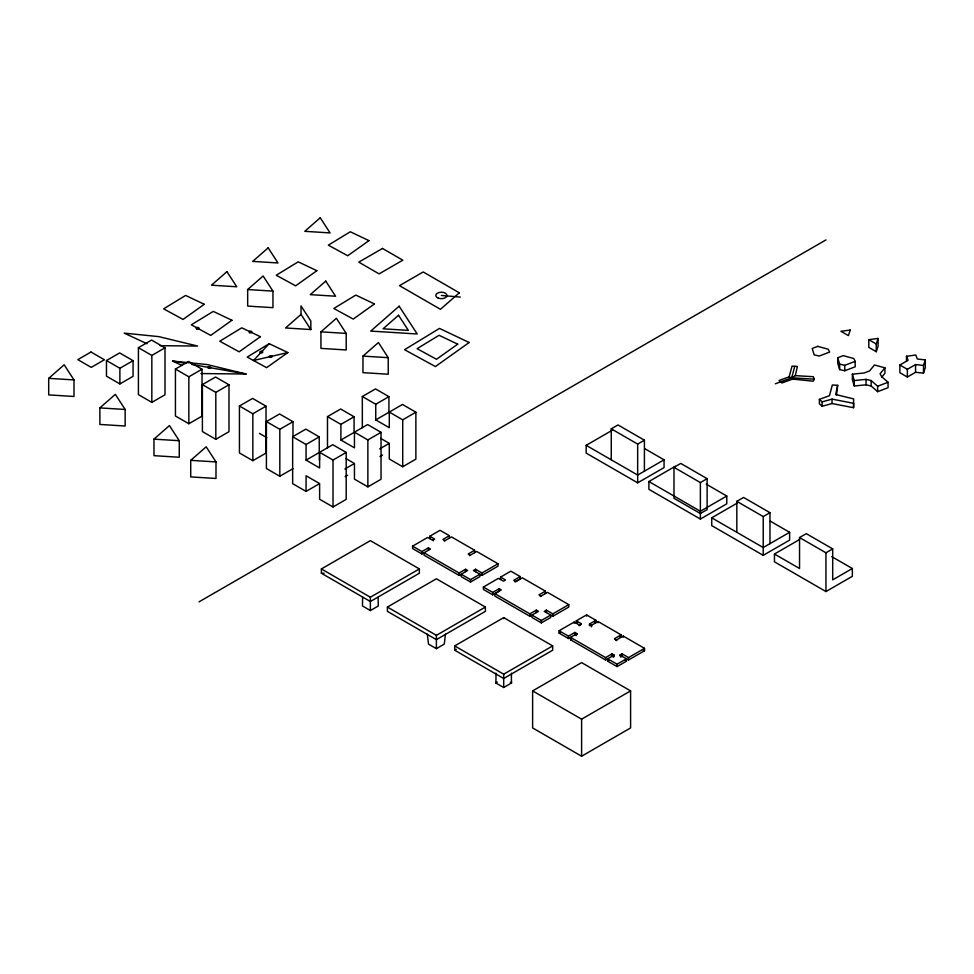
<?xml version="1.0" encoding="UTF-8"?>
<svg xmlns="http://www.w3.org/2000/svg" width="974" height="974" viewBox="0 0 974 974"><rect width="100%" height="100%" fill="white"/><g stroke="black" fill="none" stroke-linecap="round" stroke-linejoin="round"><path stroke-width="1.46" d="M495.863 673.144A88.427 72.21 -0.4 0 1 495.973 675.919A117.416 95.878 -0.3 0 1 495.827 682.117L495.79 682.957L503.692 687.51L503.692 677.673M378.143 597.099L378.265 605.986L370.363 610.54L362.474 605.986L362.596 597.099M445.447 634.171L444.29 644.094L436.389 648.66L428.499 644.094L427.33 634.171M795.344 375.635L797.365 366.455L792.008 366.127L789.159 376.828L779.054 380.493L781.854 383.001L792.605 379.081L813.18 381.199L814.374 379.203L813.29 376.707L795.344 375.635L791.728 377.79L775.353 383.793M837.677 385.327L835.668 394.507L853.638 398.914L853.565 407.704L832.027 403.54L822.166 406.28L819.378 403.772L819.378 399.364L829.483 395.688L832.332 384.998L837.677 385.327L836.532 394.981M794.723 366.37L791.728 377.79L792.873 379.47M876.271 351.699L876.271 343.992L878.085 338.441L868.796 339.67L868.796 347.389L876.271 351.699L878.085 346.16L878.085 338.441M906.502 356.265L908.085 360.258L899.879 364.994L899.879 372.713L907.354 377.035L915.56 372.287L923.486 373.152L923.486 365.433L925.3 359.893L917.374 359.029L915.791 355.035L906.502 356.265L906.502 361.403M923.486 373.152L925.3 367.6L925.3 359.893M853.565 407.704L853.638 403.321L832.027 399.121L822.166 401.872L819.378 399.364M884.928 367.831L880.106 373.736L881.58 376.585L888.057 382.258L888.057 387.701L877.635 391.682L871.158 386.008L866.044 384.815L854.295 385.996L852.372 379.629L852.372 374.174L864.121 372.993L869.636 370.887L874.469 364.982L884.928 367.831L884.928 373.286L881.714 377.218M269.189 343.676L253.471 360.502L287.841 352.551L269.189 343.676L247.226 357.081L266.62 367.673L287.841 352.551M48.7 378.35L64.162 364.8L73.987 379.921L73.987 396.467L48.7 394.896L48.7 378.35L73.987 379.921M99.872 407.899L115.334 394.348L125.159 409.47L125.159 426.015L99.872 424.445L99.872 407.899L125.159 409.47M247.664 289.546L263.126 275.995L272.951 291.116L272.951 307.662L247.664 306.092L247.664 289.546L272.951 291.116M153.977 439.14L169.439 425.589L179.265 440.711L179.265 457.256L153.977 455.674L153.977 439.14L179.265 440.711M301.015 314.419L285.565 327.97L310.84 329.541L310.84 321.055L301.015 305.933L301.015 314.419L310.84 329.541M320.933 331.842L336.383 318.291L346.208 333.412L346.208 349.958L320.933 348.388L320.933 331.842L346.208 333.412M190.721 460.349L206.184 446.798L215.997 461.919L215.997 478.465L190.721 476.895L190.721 460.349L215.997 461.919M362.961 356.107L378.411 342.556L388.236 357.677L388.236 374.223L362.961 372.652L362.961 356.107L388.236 357.677M106.47 360.538L119.644 352.929L133.061 360.672L133.061 376.317L119.887 383.926L106.47 376.171L106.47 360.538L119.887 368.282L133.061 360.672M138.418 347.694L151.591 340.084L165.008 347.828L165.008 394.762L151.834 402.372L138.418 394.616L138.418 347.694L151.834 355.437L165.008 347.828M175.43 369.061L188.603 361.451L202.02 369.207L202.02 416.129L188.846 423.739L175.43 415.995L175.43 369.061L188.846 376.804L202.02 369.207M202.397 384.633L215.571 377.023L228.987 384.767L228.987 431.701L215.814 439.298L202.397 431.555L202.397 384.633L215.814 392.376L228.987 384.767M239.434 406.012L252.607 398.415L266.024 406.158L266.024 453.08L252.85 460.69L239.434 452.947L239.434 406.012L252.85 413.755L266.024 406.158M292.991 468.652L279.818 476.262L266.401 468.506L266.401 421.584L279.575 413.974L292.991 421.718L292.991 437.363M266.401 421.584L279.818 429.327L292.991 421.718M292.65 436.742L305.824 429.132L319.241 436.876L319.241 452.52L306.067 460.13L306.067 444.485L292.65 436.742L292.65 483.664L306.067 491.407L319.241 483.81M327.483 416.616L340.656 409.019L354.073 416.762L354.073 432.407L340.9 440.017L340.9 424.372L327.483 416.616L327.483 447.906M362.328 396.503L375.501 388.906L388.918 396.649L388.918 412.294L375.745 419.891L375.745 404.259L362.328 396.503L362.328 427.793M306.067 444.485L319.241 436.876M340.9 424.372L354.073 416.762M375.745 404.259L388.918 396.649M306.067 460.13L319.618 467.946L319.618 452.301L332.779 444.704L346.196 452.447L346.196 499.37L333.023 506.979L319.618 499.236L319.618 483.591L306.067 475.762L306.067 491.407M340.9 440.017L354.451 447.833L354.451 432.188L367.624 424.579L381.041 432.334L381.041 479.257L367.868 486.866L354.451 479.123L354.451 463.478L345.831 458.498M375.745 419.891L389.296 427.72L389.296 412.075L402.469 404.466L415.874 412.209L415.874 459.144L402.712 466.753L389.296 459.01L389.296 443.365L380.676 438.385M319.618 452.301L333.023 460.045L346.196 452.447M354.451 432.188L367.868 439.931L381.041 432.334M389.296 412.075L402.712 419.818L415.874 412.209M344.857 469.018L354.073 463.697M379.69 448.904L388.918 443.572M345.125 476.676L347.681 475.202M379.97 456.562L382.514 455.089M199 601.871L825.989 239.884M321.383 568.938L370.363 540.655L419.356 568.938L419.356 573.236L370.363 601.518L321.383 573.236L321.383 568.938L370.363 597.22L419.356 568.938M611.258 459.813L611.258 428.84L618.003 424.944L644.411 440.187L644.411 471.16M644.751 448.661L664.061 459.813L664.061 467.605L637.666 482.836L586.165 453.105L586.165 445.325L612.561 430.082M412.586 546.158L421.937 551.552L428.39 547.826L430.508 549.044L421.937 553.95L412.586 548.557L412.586 546.158L427.659 537.453L433.467 540.765M429.778 538.634L429.778 536.236L440.041 530.306L449.391 535.7L449.391 538.098M432.59 540.302L434.696 539.085L429.778 536.236M449.391 535.7L442.927 539.426L445.045 540.655M444.229 541.081L451.498 536.918L474.606 550.261L474.606 552.66M611.258 428.84L637.666 444.083L644.411 440.187M474.606 550.261L468.153 553.987L470.259 555.217M469.444 555.643L476.724 551.479L497.994 563.763L497.994 566.162L481.996 575.403L473.425 570.484L475.543 569.266L481.996 573.004L497.994 563.763M387.396 607.058L436.389 578.775L485.381 607.058L485.381 611.355L436.389 639.638L387.396 611.355L387.396 607.058L436.389 635.34L485.381 607.058M459.083 573.004L465.535 569.266L467.654 570.484L459.083 575.403L424.043 555.18L424.043 552.769L459.083 573.004L459.083 575.403M664.061 459.813L637.666 475.056L586.165 445.325M470.539 579.615L479.89 574.222L479.89 576.62L470.539 582.014L461.189 576.62L461.189 574.222L470.539 579.615L470.539 582.014M706.187 484.127L726.774 496.022L726.774 503.814L700.379 519.057L648.891 489.325L648.891 481.533L675.286 466.29M673.984 467.325L680.729 463.429L707.124 478.672L707.124 509.633L700.379 513.529L673.984 498.298L673.984 467.325L700.379 482.568L707.124 478.672M494.841 593.641L529.88 613.876L536.333 610.138L538.452 611.368L529.88 616.274L494.841 596.051L494.841 593.641L501.306 589.915L499.187 588.698L499.187 591.096L492.734 594.834L483.384 589.428L483.384 587.03L498.457 578.325L503.388 581.174L505.494 579.956L500.575 577.107L500.575 579.506M500.575 577.107L510.839 571.178L520.189 576.571L520.189 578.982L515.027 581.965M483.384 587.03L492.734 592.423L499.187 588.698M520.189 576.571L513.724 580.309L515.843 581.527L522.295 577.801L545.403 591.133L545.403 593.543M899.879 364.994L907.354 369.316L915.56 364.58L923.486 365.433M545.403 591.133L538.951 594.87L541.057 596.088M454.7 645.908L503.692 617.626L552.672 645.908L552.672 650.206L503.692 678.488L454.7 650.206L454.7 645.908L503.692 674.191L552.672 645.908M540.241 596.526L547.522 592.362L568.792 604.635L568.792 607.046L552.794 616.274L544.222 611.368L546.341 610.138L552.794 613.876L568.792 604.635M454.7 650.206L456.282 649.293M726.774 496.022L700.379 511.265L648.891 481.533M736.831 532.303L736.831 501.33L743.576 497.446L769.971 512.677L769.971 543.65M770.312 521.151L789.622 532.303L789.622 540.095L763.226 555.338L711.726 525.607L711.726 517.815L736.868 503.302M541.337 620.487L550.687 615.093L550.687 617.492L541.337 622.885L531.987 617.492L531.987 615.093L541.337 620.487L541.337 622.885M577.034 634.439L577.034 633.636L568.463 638.542L559.113 633.149L559.113 630.75L574.185 622.045L579.993 625.369M577.582 622.483L576.291 623.226L576.291 620.828L586.567 614.898L595.918 620.292L595.918 622.703L594.578 621.923M559.113 633.149L560.476 632.357M736.831 501.33L763.226 516.573L769.971 512.677M581.222 624.468L581.222 623.677L579.116 625.698M559.113 630.75L568.463 636.144L574.916 632.418L577.034 633.636M589.453 625.625L589.453 624.03L595.918 620.292M590.536 625.807L598.024 621.509L621.132 634.853L621.132 637.264L619.683 636.424M495.79 682.957L497.324 682.068M614.18 656.683L614.18 655.088L612.062 653.858L605.609 657.596L570.569 637.361L570.569 639.772L571.653 639.151M503.692 687.51L511.581 682.957L511.533 682.129A107.883 88.098 -0.9 0 1 511.533 673.144M789.622 532.303L763.226 547.546L711.726 517.815M614.679 639.382L614.679 638.591L621.132 634.853M615.751 640.368L623.25 636.071L644.52 648.355L644.52 650.754L628.522 659.995L619.951 655.088L619.951 655.879M532.62 690.895L581.6 662.612L630.592 690.895L630.592 727.931L581.6 756.226L532.62 727.931L532.62 690.895L581.6 719.177L630.592 690.895M774.452 554.023L799.544 568.512L799.544 537.551L806.289 533.655L832.697 548.898L832.697 579.859L852.347 568.512L852.347 576.304L825.952 591.547L774.452 561.815L774.452 554.023L799.593 539.511M570.569 639.772L605.609 659.995L614.18 655.088M607.715 661.212L617.066 666.606L626.416 661.212L626.416 658.814L617.066 664.207L607.715 658.814L607.715 661.212L608.799 660.591M619.951 655.088L622.069 653.858L628.522 657.596L644.52 648.355M620.657 657.073L622.069 656.269L622.069 653.858M799.544 537.551L825.952 552.794L832.697 548.898M837.725 357.75L843.24 355.644L853.711 358.505L855.184 361.354L855.184 366.796L844.762 370.765L839.649 369.572L837.725 363.205L837.725 357.75L839.649 364.13L839.649 369.572M839.649 364.13L844.762 365.323L855.184 361.354M852.372 374.174L854.295 380.554L866.044 379.361L871.158 380.566L877.635 386.228L888.057 382.258M321.383 573.236L324.172 573.236M160.016 345.685L197.612 346.05L158.799 336.627L124.173 333.12L146.964 343.725M200.912 373.566L246.032 374.004L207.218 364.568L172.581 361.074L181.968 365.445M814.374 379.203L791.728 377.79L789.159 376.828M441.368 295.451L460.288 297.082M172.581 361.074L185.803 363.399M191.683 364.434L246.032 374.004M868.796 339.67L876.271 343.992M831.747 556.629L852.347 568.512M643.096 649.938L644.52 650.754M259.437 433.418L266.827 437.691M589.453 624.03L591.571 625.247L591.571 626.842M614.679 638.591L616.786 640.6M576.291 620.828L581.222 623.677M625.332 660.591L626.416 661.212M576.328 635.632L574.916 634.817L574.916 632.418M613.474 657.073L612.062 656.269L612.062 653.858M510.315 682.214L511.581 682.957M915.56 364.58L915.56 372.287M907.354 369.316L907.354 377.035M877.635 386.228L877.635 391.682M871.158 380.566L871.158 386.008M866.044 379.361L866.044 384.815M854.295 380.554L854.295 385.996M844.762 365.323L844.762 370.765M832.027 399.121L832.027 403.54M825.952 552.794L825.952 591.547M822.166 401.872L822.166 406.28M763.226 516.573L763.226 555.338M700.379 482.568L700.379 519.057M637.666 444.083L637.666 482.836M628.522 657.596L628.522 659.995M623.25 636.071L623.25 637.276M617.066 664.207L617.066 666.606M605.609 657.596L605.609 659.995M598.024 621.509L598.024 622.715M586.567 614.898L586.567 616.104M581.6 719.177L581.6 756.226M574.185 622.045L574.185 623.25M568.463 636.144L568.463 638.542M552.794 613.876L552.794 616.274M546.341 610.138L546.341 612.549M536.333 610.138L536.333 612.549M529.88 613.876L529.88 616.274M503.692 617.626L503.692 618.697M503.692 674.191L503.692 678.488M492.734 592.423L492.734 594.834M481.996 573.004L481.996 575.403M475.543 569.266L475.543 571.677M465.535 569.266L465.535 571.677M436.389 635.34L436.389 648.66M428.39 547.826L428.39 550.225M421.937 551.552L421.937 553.95M402.712 419.818L402.712 466.753M370.363 597.22L370.363 610.54M367.868 439.931L367.868 486.866M333.023 460.045L333.023 506.979M319.423 452.679L319.423 460.239M279.818 429.327L279.818 476.262M252.85 413.755L252.85 460.69M215.814 392.376L215.814 439.298M188.846 376.804L188.846 423.739M151.834 355.437L151.834 402.372M119.887 368.282L119.887 383.926M850.217 330.064L848.403 335.616L840.915 331.294L850.217 330.064M226.942 271.649L211.48 285.199L236.755 286.77L226.942 271.649M268.167 247.846L252.704 261.397L277.98 262.968L268.167 247.846M320.239 217.774L304.789 231.325L330.064 232.908L320.239 217.774M325.754 281.096L310.292 294.647L335.567 296.218L325.754 281.096M399.145 306.201L370.741 331.087L417.189 333.985L399.145 306.201M398.536 315.259L383.074 328.798L408.362 330.381L398.536 315.259M459.314 292.809L440.455 309.294L399.486 285.65L423.203 271.953L459.314 292.809M204.272 304.302L183.051 319.423L163.644 308.831L185.62 295.426L204.272 304.302M231.934 320.263L210.713 335.397L191.306 324.805L213.282 311.4L231.934 320.263M316.867 270.699L295.646 285.832L276.239 275.24L298.214 261.836L316.867 270.699M368.951 240.627L347.73 255.76L328.323 245.168L350.299 231.763L368.951 240.627M260.387 336.7L239.166 351.821L219.771 341.229L241.747 327.824L260.387 336.7M374.454 303.949L353.233 319.082L333.826 308.478L355.802 295.085L374.454 303.949M457.707 344.151L436.498 359.284L417.091 348.692L439.067 335.287L457.707 344.151M469.139 342.507L435.402 366.553L404.563 349.703L439.493 328.408L469.139 342.507M90.996 352.028L77.823 359.637L91.239 367.381L104.413 359.771L90.996 352.028M382.502 248.455L358.785 262.152L379.105 273.877L402.822 260.192L382.502 248.455M817.734 346.354L812.206 348.473L814.13 354.84L819.244 356.034L829.665 352.064L828.192 349.216L817.734 346.354M438.239 298.129A5.6 3.239 0 0 0 446.969 295.682A5.6 3.239 0 0 0 438.921 292.541A5.6 3.239 0 0 0 438.239 298.129M269.895 357.214A1.424 0.828 0 0 0 272.087 356.557A1.424 0.828 0 0 0 269.993 355.79A1.424 0.828 0 0 0 269.895 357.214M260.569 352.783A1.424 0.828 0 0 0 262.761 352.125A1.424 0.828 0 0 0 260.667 351.358A1.424 0.828 0 0 0 260.569 352.783M196.797 328.908A1.424 0.828 0 0 0 198.988 328.25A1.424 0.828 0 0 0 196.894 327.483A1.424 0.828 0 0 0 196.797 328.908M249.673 332.658A1.424 0.828 0 0 0 251.864 332A1.424 0.828 0 0 0 249.77 331.233A1.424 0.828 0 0 0 249.673 332.658M208.546 368.233A1.424 0.828 0 0 0 210.737 367.575A1.424 0.828 0 0 0 208.643 366.808A1.424 0.828 0 0 0 208.546 368.233"/></g></svg>
